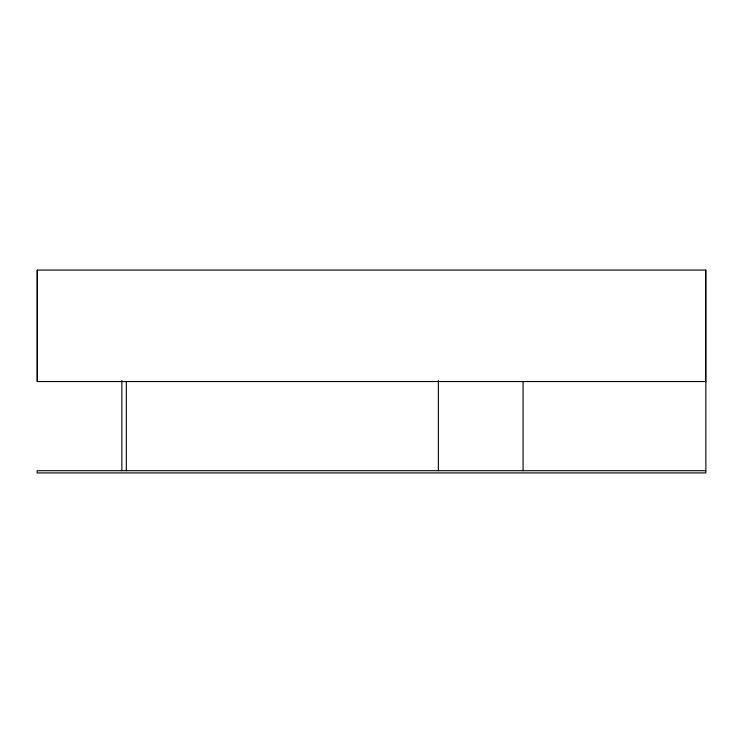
<?xml version="1.0" encoding="UTF-8"?>
<svg xmlns="http://www.w3.org/2000/svg" width="743" height="743" viewBox="0 0 743 743"><rect width="100%" height="100%" fill="white"/><g stroke="black" fill="none" stroke-linecap="round" stroke-linejoin="round"><path stroke-width="1.11" d="M705.85 381.531L37.15 381.531L37.15 270.08L705.85 270.08L705.85 472.919L37.15 472.919L37.15 470.69L705.85 470.69M705.627 270.08L705.627 381.531M523.072 381.531L523.072 470.69M438.37 380.537L438.37 470.69M126.31 381.531L126.31 470.69M121.852 380.537L121.852 470.69M37.373 270.08L37.373 381.531"/></g></svg>
